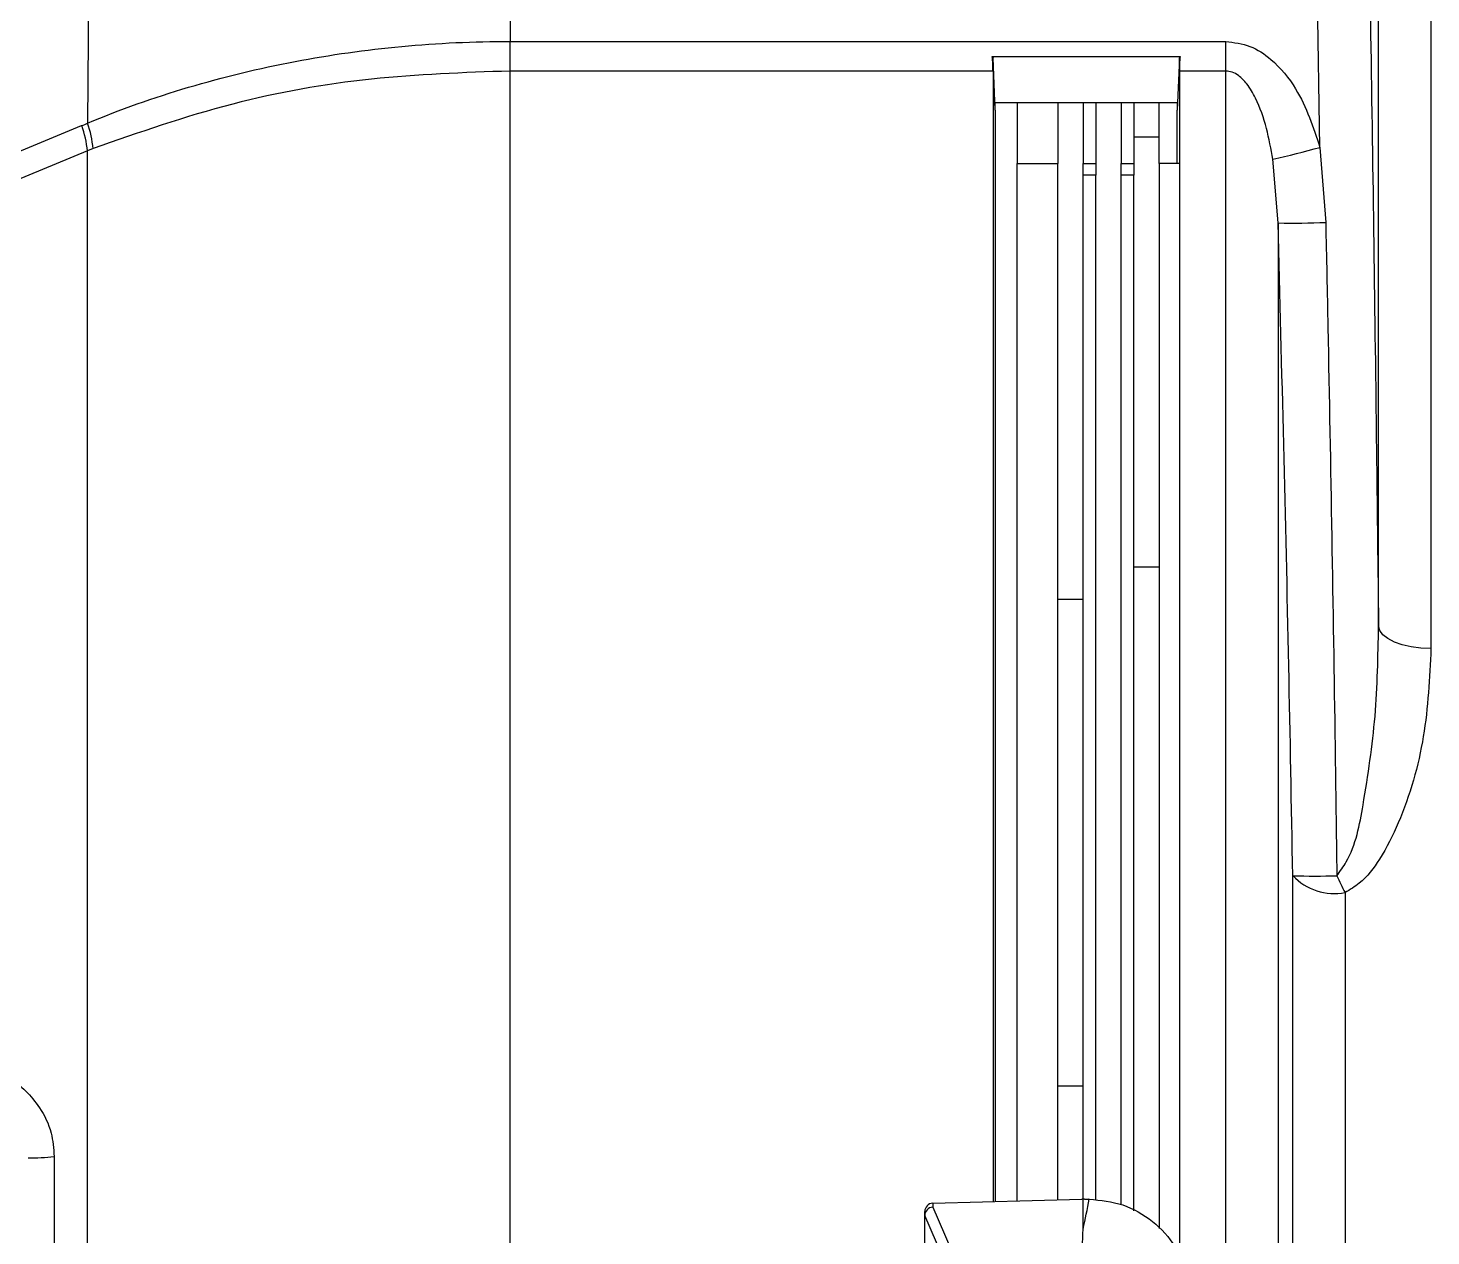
# Model space of a CAD drawing. Extents: x 17.1 to 113.1, y 3.8 to 84.5.
# Drawn here: x 79.598 to 81.258, y 36.438 to 37.867 of the extents above; entities that cross this region are included whole.
import ezdxf

# ---------------------------------------------------------------- set-up
doc = ezdxf.new("R2010")
doc.units = 0
doc.header["$MEASUREMENT"] = 0
doc.layers.add('OBJECT', color=7, linetype='CONTINUOUS')

msp = doc.modelspace()

# ---------------------------------------------------------------- linework, layer by layer
at = {"layer": 'OBJECT'}
for p, q in [((81.1958, 37.1593), (81.1958, 38.5144)), ((81.2578, 38.4603), (81.2578, 37.1328)), ((80.1684, 38.0608), (80.1684, 37.851)), ((81.1265, 37.7255), (81.1213, 38.0608)), ((79.6702, 38.0006), (79.6685, 37.7542)), ((80.1684, 37.8159), (80.1684, 37.851)), ((80.1684, 37.851), (81.015, 37.851)), ((81.015, 37.8159), (81.015, 37.851)), ((80.7387, 37.8333), (80.9611, 37.8333)), ((80.7387, 37.8333), (80.7397, 37.8314)), ((80.7397, 37.8159), (80.7397, 37.8314)), ((80.7424, 37.7697), (80.7397, 37.8314)), ((80.7397, 37.8159), (80.7397, 37.8314)), ((80.7397, 37.8314), (80.7397, 37.8314)), ((80.9602, 37.8314), (80.9574, 37.7697)), ((80.9602, 37.8314), (80.9611, 37.8333)), ((80.9602, 37.8314), (80.9602, 37.8159)), ((80.9602, 37.8159), (80.9602, 37.8314)), ((80.9602, 37.8314), (80.9602, 37.8314)), ((80.1684, 35.8765), (80.1684, 37.8159)), ((80.7397, 37.8159), (80.1684, 37.8159)), ((80.7397, 37.8159), (80.7397, 36.4787)), ((80.9602, 37.8159), (80.9602, 37.7065)), ((81.015, 37.8159), (80.9602, 37.8159)), ((81.015, 36.1473), (81.015, 37.8159)), ((80.7424, 37.7697), (80.7424, 37.7785)), ((80.9574, 37.7785), (80.7424, 37.7785)), ((80.7684, 37.7785), (80.7684, 37.7065)), ((80.8164, 37.7785), (80.8164, 37.7065)), ((80.8464, 37.7785), (80.8464, 37.7065)), ((80.8613, 37.7785), (80.8613, 37.7065)), ((80.8913, 37.7785), (80.8913, 37.7065)), ((80.9062, 37.7785), (80.9062, 37.7065)), ((80.9362, 37.7065), (80.9362, 37.7785)), ((80.9574, 37.7785), (80.9574, 37.7697)), ((80.7424, 37.7697), (80.7424, 37.2321)), ((80.9574, 37.7065), (80.9574, 37.7697)), ((80.9062, 37.7379), (80.9362, 37.7379)), ((79.6684, 37.7214), (78.7803, 37.3535)), ((79.675, 37.7241), (79.6684, 37.7214)), ((79.6684, 35.8765), (79.6684, 37.7214)), ((81.0769, 37.6363), (81.0708, 37.7115)), ((81.1265, 37.7255), (81.1333, 37.6369)), ((80.7684, 36.4794), (80.7684, 37.7065)), ((80.7684, 37.7065), (80.8164, 37.7065)), ((80.8164, 36.4807), (80.8164, 37.7065)), ((80.8464, 37.7065), (80.8613, 37.7065)), ((80.8464, 37.6928), (80.8464, 37.7065)), ((80.8613, 37.7065), (80.8613, 37.6928)), ((80.8913, 37.7065), (80.9062, 37.7065)), ((80.8913, 37.6928), (80.8913, 37.7065)), ((80.9062, 37.7065), (80.9062, 37.6928)), ((80.9362, 37.7065), (80.9362, 36.4467)), ((80.9602, 37.7065), (80.9362, 37.7065)), ((80.9602, 37.7065), (80.9602, 36.4134)), ((80.8613, 37.6928), (80.8464, 37.6928)), ((80.8464, 36.4815), (80.8464, 37.6928)), ((80.8613, 36.4803), (80.8613, 37.6928)), ((80.9062, 37.6928), (80.8913, 37.6928)), ((80.8913, 36.4751), (80.8913, 37.6928)), ((80.9062, 36.4676), (80.9062, 37.6928)), ((81.0769, 37.6363), (81.0769, 35.8765)), ((80.7424, 37.2326), (80.7424, 37.2321)), ((80.7424, 37.2326), (80.7424, 36.4788)), ((80.7424, 37.2321), (80.7424, 37.2321)), ((80.9062, 37.2296), (80.9362, 37.2296)), ((80.8164, 37.1914), (80.8464, 37.1914)), ((81.0943, 35.8765), (81.0943, 36.8641)), ((81.1562, 36.8442), (81.1562, 35.8765)), ((80.8164, 36.6157), (80.8464, 36.6157)), ((79.629, 36.5321), (79.629, 35.8765)), ((80.6589, 36.462), (80.6589, 36.4668)), ((80.6683, 36.4768), (80.6683, 36.472)), ((80.6683, 36.472), (80.6899, 36.4229)), ((80.6686, 36.4768), (80.8448, 36.4814)), ((80.8464, 36.446), (80.8464, 36.4815)), ((80.8479, 36.4815), (80.8531, 36.4815)), ((80.6804, 36.413), (80.6589, 36.4621)), ((80.6589, 36.347), (80.6589, 36.462))]:
    msp.add_line(p, q, dxfattribs=at)
at = {"layer": 'OBJECT', "flags": 128}
msp.add_lwpolyline([(81.2578, 37.1328), (81.2459, 37.1333), (81.2345, 37.1348), (81.2239, 37.1372), (81.2145, 37.1405), (81.2068, 37.1445), (81.201, 37.1491), (81.1973, 37.1541), (81.1958, 37.1593)], dxfattribs=at)
at = {"layer": 'OBJECT'}
for centre, radius, start, end in [((79.5377, 37.707), 0.1315, 6.2863, 19.7131), ((79.5439, 37.7115), 0.1317, 5.4785, 18.912), ((80.6643, 39.4438), 1.7793, 283.2034, 285.0551), ((81.0953, 38.5717), 0.9356, 268.8756, 272.3305), ((81.1435, 36.9107), 0.0677, 223.4336, 280.8588), ((81.1213, 37.7258), 0.8621, 268.2071, 271.6763), ((81.5092, 37.0291), 0.3985, 204.4655, 207.6495), ((79.5988, 36.7913), 0.261, 269.8242, 276.6454), ((80.6689, 36.4668), 0.01, 93, 180), ((80.6689, 36.4668), 0.01, 91.5, 93), ((80.8479, 36.3615), 0.12, 90.7501, 91.5), ((80.8479, 36.3615), 0.12, 90, 90.7501), ((80.8531, 36.3615), 0.12, 89.8086, 90)]:
    msp.add_arc(centre, radius, start, end, dxfattribs=at)
for centre, major_axis, ratio, start_param, end_param in [((80.7215, 37.8521), (-0.0113, 0.0619), 0.229686, 4.047991, 4.36235), ((80.9783, 37.8521), (0.0113, 0.0619), 0.229753, 1.920862, 2.235221), ((80.6689, 36.4621), (0.00979, 0.00206), 0.992047, 1.417491, 2.929573), ((78.7839, 36.9749), (0, 2.3412), 0.904333, 4.484542, 4.500054), ((80.6689, 36.4388), (-0.0094, 0.0253), 0.138337, 0.351347, 0.357701)]:
    msp.add_ellipse(centre, major_axis=major_axis, ratio=ratio, start_param=start_param, end_param=end_param, dxfattribs=at)
for points, knots in [([(81.1833, 38.0608), (81.1839, 38.0195), (81.1873, 37.8128), (81.1917, 37.5124), (81.1947, 37.2532), (81.1958, 37.1593)], [0, 0, 0, 0, 0.1375162, 0.6875815, 1, 1, 1, 1]), ([(79.6003, 37.9776), (79.4147, 37.9026), (79.0531, 37.7563), (78.6915, 37.6106), (78.5155, 37.5397)], [0, 0, 0, 0, 0.513008, 1, 1, 1, 1]), ([(79.6685, 37.7542), (79.6685, 37.7542), (79.7065, 37.7705), (79.7868, 37.7985), (79.9117, 37.829), (80.0397, 37.847), (80.1255, 37.851), (80.1684, 37.851), (80.1684, 37.851)], [0, 0, 0, 0, 0.000005, 0.254675, 0.509348, 0.754672, 0.999996, 1, 1, 1, 1]), ([(81.015, 37.851), (81.0248, 37.8497), (81.0443, 37.8473), (81.0738, 37.8273), (81.1059, 37.7881), (81.1186, 37.7495), (81.1265, 37.7255)], [0, 0, 0, 0, 0.163497, 0.32571, 0.581357, 1, 1, 1, 1]), ([(80.1684, 37.8159), (80.1135, 37.814), (80.0021, 37.8101), (79.834, 37.7799), (79.7292, 37.7432), (79.675, 37.7241)], [0, 0, 0, 0, 0.319105, 0.647495, 1, 1, 1, 1]), ([(81.0708, 37.7115), (81.0685, 37.7237), (81.064, 37.7485), (81.0537, 37.7786), (81.0417, 37.7995), (81.0319, 37.8098), (81.023, 37.815), (81.0176, 37.8156), (81.015, 37.8159)], [0, 0, 0, 0, 0.300574, 0.606531, 0.762919, 0.874184, 0.940147, 1, 1, 1, 1]), ([(78.7735, 37.382), (78.9174, 37.442), (79.2132, 37.5653), (79.5093, 37.6882), (79.6614, 37.7514)], [0, 0, 0, 0, 0.486388, 1, 1, 1, 1]), ([(79.6614, 37.7514), (79.6638, 37.7523), (79.6662, 37.7532), (79.6685, 37.7542), (79.6685, 37.7542)], [0, 0, 0, 0, 0.999705, 1, 1, 1, 1]), ([(81.0943, 36.8641), (81.0928, 36.9468), (81.0882, 37.2042), (81.0815, 37.4615), (81.0769, 37.6363)], [0, 0, 0, 0, 0.3210633, 1, 1, 1, 1]), ([(81.1333, 37.6369), (81.1342, 37.5955), (81.1384, 37.389), (81.1429, 37.1314), (81.1458, 36.9151), (81.1465, 36.8641)], [0, 0, 0, 0, 0.160413, 0.802068, 1, 1, 1, 1]), ([(81.1465, 36.8641), (81.1504, 36.8694), (81.168, 36.894), (81.18, 36.9604), (81.194, 37.0529), (81.1952, 37.1237), (81.1958, 37.1593)], [0, 0, 0, 0, 0.064502, 0.295551, 0.645889, 1, 1, 1, 1]), ([(81.2578, 37.1328), (81.2562, 37.0981), (81.2529, 37.0289), (81.2288, 36.9441), (81.2002, 36.8866), (81.1787, 36.8576), (81.162, 36.8476), (81.1562, 36.8442)], [0, 0, 0, 0, 0.338496, 0.676057, 0.82639, 0.93996, 1, 1, 1, 1]), ([(79.4093, 36.6735), (79.4307, 36.6719), (79.4735, 36.6687), (79.5299, 36.6524), (79.5776, 36.6275), (79.6094, 36.5968), (79.6265, 36.5627), (79.6282, 36.5415), (79.629, 36.5321)], [0, 0, 0, 0, 0.227374, 0.454238, 0.628217, 0.803357, 0.912623, 1, 1, 1, 1]), ([(80.8535, 36.4815), (80.867, 36.4801), (80.894, 36.4774), (80.9296, 36.4566), (80.957, 36.4269), (80.9656, 36.402), (80.9697, 36.3899)], [0, 0, 0, 0, 0.253583, 0.507165, 0.760847, 1, 1, 1, 1]), ([(80.8373, 36.3588), (80.8374, 36.3595), (80.8379, 36.363), (80.8401, 36.3778), (80.8441, 36.4062), (80.8456, 36.4317), (80.8464, 36.446)], [0, 0, 0, 0, 0.024148, 0.120739, 0.507103, 1, 1, 1, 1])]:
    msp.add_open_spline(points, degree=3, knots=knots, dxfattribs=at)

doc.saveas('drawing.dxf')
